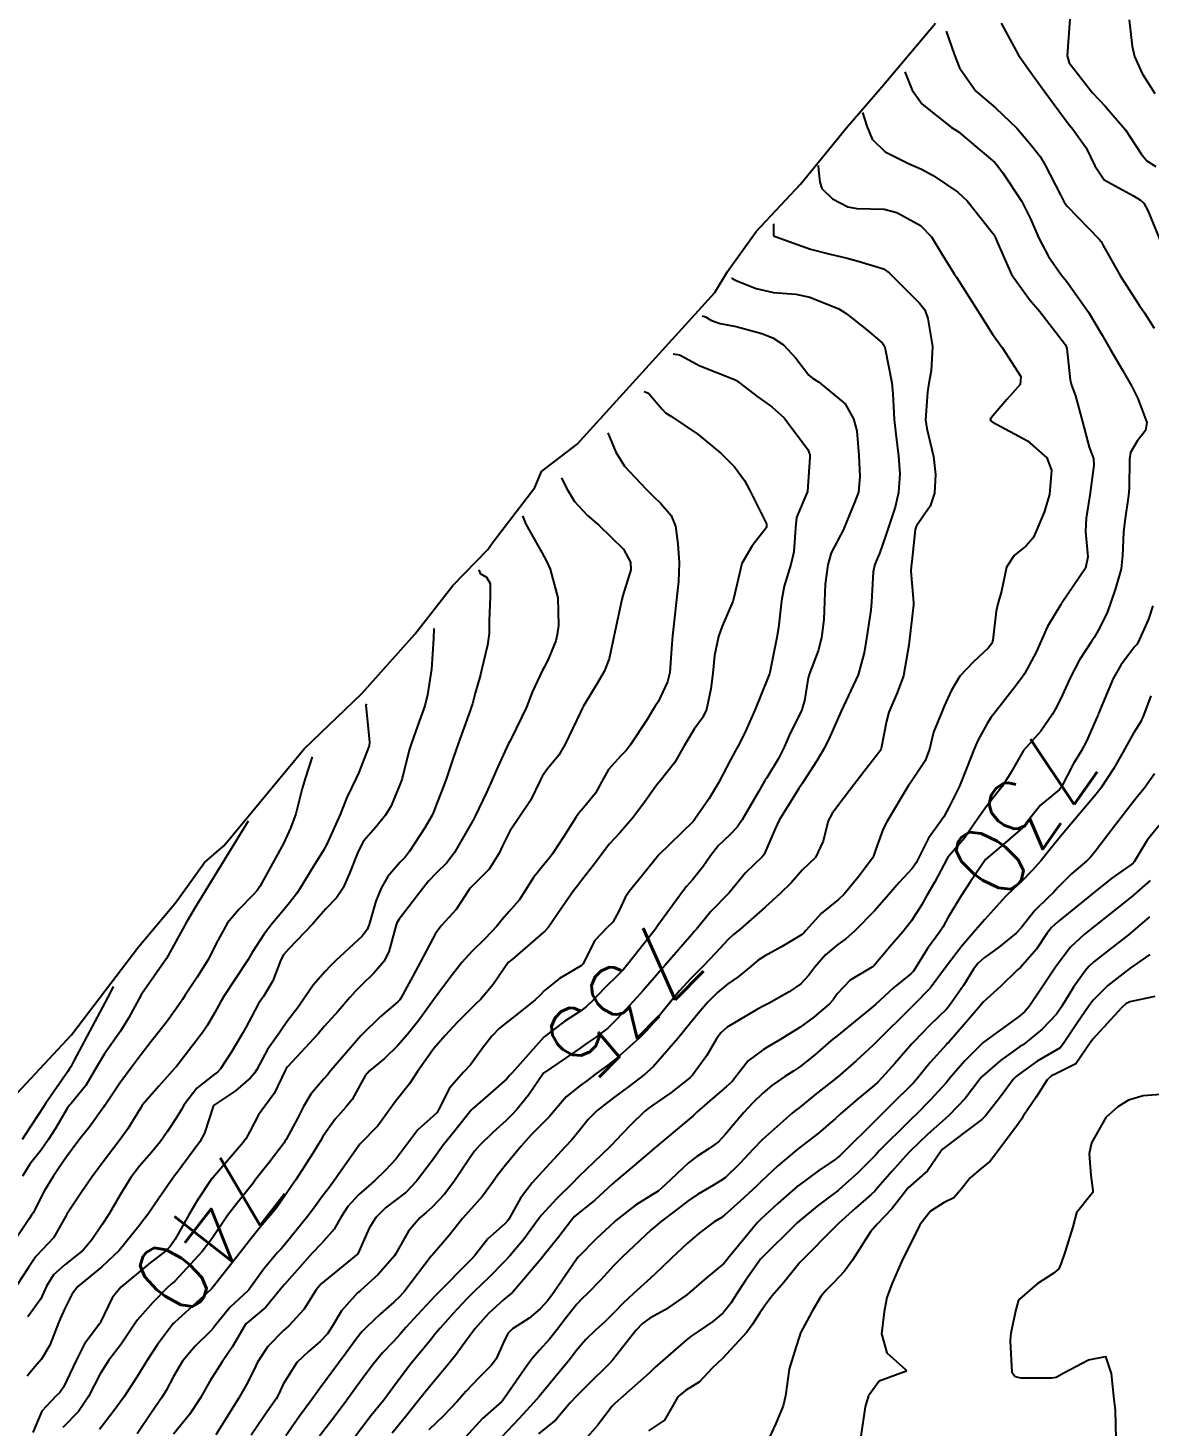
# Model space of a CAD drawing. Header units: metres. Extents: x 318500 to 325275, y 7408834 to 7428799.
# Drawn here: x 320144.6 to 320205.9, y 7414458 to 7414534.4 of the extents above; entities that cross this region are included whole.
import ezdxf
from ezdxf.enums import TextEntityAlignment as Align

# ---------------------------------------------------------------- set-up
doc = ezdxf.new("R2010")
doc.units = ezdxf.units.M
doc.header["$MEASUREMENT"] = 0
for name, color, linetype in [('Area', 45, 'Continuous'), ('Cotas', 45, 'Continuous'), ('Curvas de Nivel 1m', 11, 'Continuous'), ('Curvas de Nivel 5m', 15, 'Continuous')]:
    doc.layers.add(name, color=color, linetype=linetype)
doc.styles.add('Style-STANDARD', font='STANDARD.shx')

msp = doc.modelspace()

# ---------------------------------------------------------------- linework, layer by layer
at = {"layer": 'Area'}
msp.add_lwpolyline([(320139.559, 7414471.401), (320146.977, 7414479.36), (320150.632, 7414484.16), (320152.656, 7414486.565), (320154.249, 7414488.78), (320155.292, 7414489.684), (320159.692, 7414494.986), (320162.838, 7414498.009), (320165.74, 7414501.258), (320167.813, 7414503.923), (320169.724, 7414505.89), (320170.016, 7414506.315), (320172.303, 7414509.27), (320172.66, 7414510.146), (320174.609, 7414511.643), (320182.138, 7414519.941), (320182.828, 7414521.083), (320184.398, 7414523.277), (320186.82, 7414525.861), (320189.328, 7414528.914), (320191.278, 7414531.19), (320194.204, 7414534.658)], dxfattribs=at)
at = {"layer": 'Curvas de Nivel 1m', "flags": 128}
for points, elevation in [([(320197.798, 7414534.667), (320198.748, 7414532.918), (320199.504, 7414531.843), (320200.181, 7414530.9), (320201.464, 7414529.179), (320201.712, 7414528.876), (320202.437, 7414527.853), (320202.917, 7414526.858), (320203.429, 7414526.106), (320205.026, 7414525.223), (320205.412, 7414524.989), (320205.586, 7414524.827), (320205.813, 7414524.414), (320206.46, 7414522.814)], 729), ([(320201.54, 7414534.88), (320201.397, 7414532.882), (320201.514, 7414532.49), (320202.784, 7414530.861), (320203.479, 7414530.134), (320204.592, 7414528.839), (320205.447, 7414527.515), (320205.759, 7414527.141), (320206.248, 7414526.818)], 728), ([(320204.798, 7414534.837), (320204.95, 7414533.412), (320205.088, 7414532.834), (320205.506, 7414531.905), (320206.184, 7414530.82)], 727), ([(320192.52, 7414532.01), (320192.933, 7414530.996), (320193.479, 7414530.241), (320195.071, 7414528.966), (320195.311, 7414528.815), (320195.458, 7414528.714), (320196.416, 7414527.912), (320197.441, 7414527.044), (320197.544, 7414526.929), (320197.885, 7414526.474), (320198.926, 7414524.915), (320199.396, 7414523.974), (320199.857, 7414522.903), (320200.388, 7414521.912), (320201.097, 7414520.884), (320201.355, 7414520.554), (320202.574, 7414518.861), (320203.311, 7414517.611), (320203.746, 7414516.846), (320204.427, 7414515.7), (320204.916, 7414514.834), (320205.27, 7414514.142), (320205.753, 7414512.822), (320205.682, 7414512.385), (320205.235, 7414511.818), (320204.864, 7414511.195), (320204.81, 7414510.834), (320204.794, 7414509.244), (320204.754, 7414508.834), (320204.558, 7414507.451), (320204.483, 7414506.83), (320204.425, 7414505.557), (320204.349, 7414504.832), (320204.047, 7414503.754), (320203.74, 7414502.841), (320203.566, 7414502.39), (320203.099, 7414501.465), (320202.873, 7414501.073), (320202.732, 7414500.855), (320202.077, 7414499.863), (320201.571, 7414498.872), (320201.049, 7414497.746), (320200.754, 7414497.172), (320200.593, 7414496.884), (320199.963, 7414495.953), (320199.01, 7414494.9), (320198.277, 7414493.624), (320197.833, 7414492.917), (320196.969, 7414491.819), (320196.345, 7414490.939), (320195.785, 7414490.11), (320194.932, 7414489.12), (320194.858, 7414489.034), (320194.816, 7414488.961), (320194.159, 7414487.72), (320193.734, 7414486.972), (320193.43, 7414486.44), (320192.886, 7414485.59), (320192.412, 7414484.987), (320191.7, 7414484.165), (320190.852, 7414483.141), (320190.784, 7414483.078), (320190.667, 7414483.013), (320189.537, 7414482.332), (320188.828, 7414481.593), (320188.602, 7414481.264), (320188.4, 7414481.044), (320187.551, 7414480.314), (320186.807, 7414479.767), (320185.689, 7414479.077), (320185.133, 7414478.747), (320184.792, 7414478.547), (320183.955, 7414477.93), (320183.33, 7414477.112), (320183.081, 7414476.8), (320182.761, 7414476.504), (320182.012, 7414475.866), (320181.178, 7414475.136), (320180.951, 7414474.924), (320180.736, 7414474.74), (320178.861, 7414473.168), (320178.709, 7414473.038), (320177.727, 7414472.212), (320176.691, 7414471.33), (320176.624, 7414471.267), (320176.553, 7414471.201), (320175.575, 7414470.312), (320174.666, 7414469.59), (320174.47, 7414469.416), (320174.305, 7414469.225), (320173.59, 7414468.292), (320172.762, 7414467.248), (320172.628, 7414467.081), (320171.07, 7414465.273), (320170.826, 7414465.058), (320170.604, 7414464.886), (320169.767, 7414464.114), (320169.035, 7414463.295), (320168.842, 7414463.031), (320168.57, 7414462.65), (320167.991, 7414461.876), (320167.542, 7414461.315), (320166.538, 7414460.11), (320165.92, 7414459.339), (320165.3, 7414458.567), (320164.503, 7414457.58)], 731), ([(320190.22, 7414529.77), (320190.45, 7414529.025), (320190.747, 7414528.315), (320191.446, 7414527.635), (320192.725, 7414526.997), (320193.435, 7414526.683), (320194.08, 7414526.33), (320195.417, 7414525.429), (320195.941, 7414524.952), (320197.383, 7414523.118), (320197.485, 7414522.929), (320197.554, 7414522.752), (320198.357, 7414520.92), (320199.34, 7414519.551), (320199.897, 7414518.902), (320201.303, 7414517.083), (320201.379, 7414516.879), (320201.567, 7414515.159), (320201.64, 7414514.875), (320201.86, 7414514.283), (320202.23, 7414512.865), (320202.611, 7414511.477), (320202.835, 7414510.856), (320202.867, 7414510.506), (320202.633, 7414508.859), (320202.441, 7414507.601), (320202.4, 7414506.862), (320202.524, 7414505.485), (320202.401, 7414504.861), (320201.121, 7414502.994), (320201.074, 7414502.927), (320201.045, 7414502.881), (320200.319, 7414501.67), (320199.982, 7414500.891), (320199.709, 7414500.266), (320199.063, 7414499.097), (320198.991, 7414498.971), (320198.941, 7414498.902), (320198.572, 7414498.424), (320197.412, 7414496.924), (320197.25, 7414496.713), (320197.032, 7414496.376), (320196.518, 7414495.437), (320196.29, 7414494.941), (320195.94, 7414494.002), (320195.516, 7414492.952), (320194.969, 7414491.853), (320194.655, 7414491.271), (320194.437, 7414490.965), (320193.811, 7414490.107), (320193.257, 7414488.977), (320193.149, 7414488.756), (320192.922, 7414488.444), (320192.223, 7414487.677), (320191.638, 7414486.999), (320190.891, 7414486.158), (320189.78, 7414485.027), (320189.303, 7414484.604), (320188.869, 7414484.292), (320188.185, 7414483.722), (320187.604, 7414483.052), (320187.28, 7414482.619), (320186.836, 7414482.137), (320186.203, 7414481.696), (320185.105, 7414481.086), (320184.818, 7414480.937), (320184.474, 7414480.752), (320182.806, 7414479.763), (320182.469, 7414479.458), (320182.236, 7414479.126), (320181.699, 7414478.219), (320180.91, 7414477.139), (320180.84, 7414477.069), (320180.768, 7414477.008), (320179.726, 7414476.184), (320178.745, 7414475.502), (320178.55, 7414475.366), (320178.322, 7414475.176), (320177.52, 7414474.396), (320176.715, 7414473.559), (320176.543, 7414473.371), (320176.379, 7414473.203), (320175.522, 7414472.391), (320174.694, 7414471.58), (320174.332, 7414471.225), (320173.503, 7414470.412), (320172.664, 7414469.484), (320172.559, 7414469.354), (320172.488, 7414469.253), (320171.713, 7414468.195), (320170.938, 7414467.275), (320170.627, 7414466.94), (320169.807, 7414466.1), (320168.959, 7414465.297), (320168.778, 7414465.128), (320168.605, 7414464.943), (320167.813, 7414464.091), (320167.117, 7414463.322), (320166.875, 7414463.026), (320166.57, 7414462.642), (320165.978, 7414461.919), (320165.51, 7414461.346), (320164.537, 7414460.049), (320164.249, 7414459.646), (320164.028, 7414459.365), (320163.35, 7414458.539), (320162.5, 7414457.406)], 732), ([(320187.79, 7414526.88), (320187.801, 7414526.621), (320187.876, 7414525.972), (320187.99, 7414525.633), (320188.572, 7414525.053), (320189.404, 7414524.629), (320189.911, 7414524.523), (320191.402, 7414524.489), (320192.083, 7414524.319), (320193.389, 7414523.608), (320193.986, 7414522.981), (320194.506, 7414522.108), (320195.231, 7414520.962), (320195.357, 7414520.783), (320196.512, 7414518.942), (320197.311, 7414517.651), (320197.848, 7414516.925), (320198.859, 7414515.34), (320198.835, 7414514.914), (320198.096, 7414514.093), (320197.252, 7414513.078), (320197.193, 7414512.989), (320197.201, 7414512.931), (320197.249, 7414512.896), (320197.307, 7414512.872), (320199.234, 7414511.836), (320200.292, 7414510.894), (320200.55, 7414510.223), (320200.443, 7414508.888), (320200.147, 7414507.929), (320199.713, 7414506.895), (320199.533, 7414506.527), (320199.158, 7414506.092), (320198.507, 7414505.552), (320198.085, 7414504.916), (320197.806, 7414503.6), (320197.618, 7414502.923), (320197.523, 7414502.515), (320197.344, 7414500.926), (320197.275, 7414500.739), (320197.084, 7414500.497), (320196.276, 7414499.737), (320195.539, 7414498.953), (320195.052, 7414498.164), (320194.681, 7414497.326), (320194.523, 7414496.965), (320194.097, 7414495.896), (320193.869, 7414494.971), (320193.636, 7414494.338), (320192.985, 7414493.343), (320192.834, 7414493.13), (320192.734, 7414492.984), (320192.34, 7414492.355), (320191.545, 7414491.001), (320191.347, 7414490.611), (320190.938, 7414489.511), (320190.819, 7414489.124), (320190.759, 7414489.013), (320189.968, 7414487.971), (320189.212, 7414487.035), (320188.897, 7414486.746), (320187.946, 7414485.993), (320187.112, 7414485.058), (320187.002, 7414484.935), (320186.876, 7414484.827), (320185.784, 7414484.158), (320184.858, 7414483.655), (320184.517, 7414483.433), (320184.129, 7414483.101), (320183.423, 7414482.529), (320182.835, 7414482.116), (320182.286, 7414481.667), (320181.757, 7414481.131), (320181.313, 7414480.637), (320180.809, 7414480.013), (320180.11, 7414479.15), (320178.774, 7414477.609), (320178.303, 7414477.177), (320177.431, 7414476.519), (320176.752, 7414476.01), (320176.29, 7414475.662), (320175.711, 7414475.21), (320175.216, 7414474.732), (320174.723, 7414474.104), (320174.328, 7414473.614), (320173.96, 7414473.231), (320172.696, 7414471.87), (320172.161, 7414471.258), (320171.517, 7414470.427), (320170.87, 7414469.277), (320170.79, 7414469.146), (320170.656, 7414469.015), (320169.739, 7414468.194), (320169.018, 7414467.296), (320168.841, 7414467.084), (320168.626, 7414466.874), (320167.082, 7414465.323), (320166.85, 7414465.083), (320166.602, 7414464.818), (320165.88, 7414464.051), (320165.25, 7414463.35), (320164.938, 7414462.991), (320164.568, 7414462.592), (320163.964, 7414461.961), (320163.483, 7414461.371), (320163.088, 7414460.831), (320162.537, 7414460.083), (320162.03, 7414459.387), (320161.389, 7414458.525), (320160.537, 7414457.409)], 733), ([(320185.34, 7414523.7), (320185.354, 7414523.064), (320185.379, 7414523.022), (320185.485, 7414522.983), (320187.372, 7414522.309), (320188.366, 7414522.051), (320189.368, 7414521.808), (320189.983, 7414521.648), (320191.362, 7414521.226), (320191.673, 7414521.007), (320193.335, 7414519.354), (320193.623, 7414518.986), (320193.784, 7414518.522), (320194.045, 7414516.979), (320193.96, 7414515.653), (320193.836, 7414514.982), (320193.772, 7414514.483), (320193.662, 7414512.976), (320193.721, 7414512.497), (320194.086, 7414510.971), (320194.197, 7414509.984), (320194.146, 7414508.971), (320193.906, 7414508.256), (320193.173, 7414507.178), (320193.112, 7414507.04), (320193.099, 7414506.981), (320192.905, 7414505.222), (320192.872, 7414504.984), (320192.855, 7414504.703), (320192.995, 7414502.982), (320192.995, 7414502.858), (320192.781, 7414500.985), (320192.75, 7414500.65), (320192.461, 7414498.989), (320192.104, 7414498.048), (320191.653, 7414497.001), (320191.526, 7414496.509), (320191.232, 7414495.007), (320191.163, 7414494.853), (320191.004, 7414494.635), (320190.282, 7414493.729), (320189.741, 7414493.029), (320188.97, 7414492.02), (320188.549, 7414491.459), (320188.34, 7414491.046), (320188.058, 7414489.934), (320187.634, 7414489.053), (320187.277, 7414488.704), (320186.919, 7414488.354), (320186.31, 7414487.668), (320185.715, 7414487.078), (320184.892, 7414486.335), (320183.501, 7414485.111), (320183.159, 7414484.833), (320182.872, 7414484.569), (320182.176, 7414483.811), (320181.528, 7414483.133), (320181.184, 7414482.797), (320180.84, 7414482.448), (320180.217, 7414481.761), (320179.717, 7414481.157), (320178.803, 7414480.028), (320178.405, 7414479.567), (320178.029, 7414479.181), (320176.779, 7414478.073), (320176.289, 7414477.69), (320175.634, 7414477.211), (320175.137, 7414476.844), (320174.76, 7414476.573), (320174.015, 7414475.967), (320173.388, 7414475.24), (320173.097, 7414474.882), (320172.729, 7414474.515), (320172.094, 7414473.885), (320171.544, 7414473.267), (320170.7, 7414472.232), (320170.278, 7414471.7), (320169.98, 7414471.287), (320169.435, 7414470.537), (320168.666, 7414469.681), (320168.485, 7414469.481), (320168.343, 7414469.305), (320167.594, 7414468.367), (320166.703, 7414467.329), (320166.629, 7414467.244), (320165.185, 7414465.351), (320164.919, 7414465.042), (320164.601, 7414464.737), (320163.86, 7414464.098), (320163.093, 7414463.375), (320162.846, 7414463.107), (320162.571, 7414462.761), (320161.986, 7414461.961), (320161.559, 7414461.395), (320160.536, 7414460), (320160.116, 7414459.416), (320159.443, 7414458.499), (320158.688, 7414457.437)], 734), ([(320181.45, 7414518.66), (320181.633, 7414518.616), (320181.956, 7414518.414), (320182.43, 7414518.242), (320183.314, 7414518.085), (320184.707, 7414517.701), (320185.306, 7414517.461), (320185.898, 7414517.084), (320186.569, 7414516.353), (320187.284, 7414515.427), (320187.474, 7414515.25), (320187.806, 7414515.055), (320189.262, 7414513.842), (320189.725, 7414513.033), (320189.9, 7414512.37), (320190.017, 7414511.028), (320190.06, 7414509.879), (320189.986, 7414509.028), (320189.768, 7414508.454), (320189.196, 7414507.04), (320189.188, 7414507.021), (320189.169, 7414506.986), (320188.5, 7414505.696), (320188.32, 7414505.048), (320188.18, 7414503.999), (320188.13, 7414503.05), (320188.097, 7414502.058), (320187.969, 7414501.051), (320187.783, 7414500.35), (320187.298, 7414499.058), (320187.248, 7414498.868), (320187.046, 7414497.613), (320186.878, 7414497.062), (320186.256, 7414495.837), (320185.925, 7414495.076), (320185.628, 7414494.453), (320184.985, 7414493.4), (320184.86, 7414493.214), (320184.79, 7414493.093), (320184.548, 7414492.668), (320183.638, 7414491.11), (320183.368, 7414490.699), (320182.947, 7414490.276), (320182.349, 7414489.712), (320181.9, 7414489.13), (320181.504, 7414488.552), (320180.91, 7414487.824), (320180.588, 7414487.461), (320180.348, 7414487.148), (320179.027, 7414485.323), (320178.913, 7414485.169), (320178.869, 7414485.117), (320177.371, 7414483.192), (320177.132, 7414482.91), (320176.841, 7414482.615), (320176.118, 7414481.92), (320175.448, 7414481.214), (320175.132, 7414480.9), (320174.812, 7414480.672), (320173.933, 7414480.103), (320172.816, 7414479.25), (320172.79, 7414479.223), (320171.053, 7414477.276), (320170.922, 7414477.124), (320170.765, 7414476.951), (320169.871, 7414476.172), (320168.89, 7414475.299), (320168.811, 7414475.227), (320168.738, 7414475.145), (320167.925, 7414474.109), (320167.298, 7414473.321), (320166.702, 7414472.506), (320165.84, 7414471.343), (320165.274, 7414470.758), (320164.674, 7414470.3), (320164.139, 7414469.894), (320163.617, 7414469.37), (320163.249, 7414468.776), (320162.63, 7414467.38), (320160.613, 7414465.733), (320160.348, 7414465.414), (320159.679, 7414464.339), (320158.853, 7414463.436), (320158.702, 7414463.314), (320158.577, 7414463.209), (320157.701, 7414462.31), (320157.14, 7414461.454), (320156.949, 7414461.053), (320156.538, 7414460.231), (320156.1, 7414459.466), (320155.491, 7414458.5), (320154.867, 7414457.484)], 736), ([(320179.86, 7414516.59), (320180.202, 7414516.529), (320180.509, 7414516.373), (320181.282, 7414515.951), (320183.211, 7414515.181), (320183.271, 7414515.161), (320183.296, 7414515.146), (320183.329, 7414515.119), (320184.441, 7414514.276), (320185.259, 7414513.678), (320185.924, 7414513.08), (320187.224, 7414511.351), (320187.331, 7414511.059), (320187.342, 7414510.935), (320187.2, 7414509.06), (320186.604, 7414507.644), (320186.548, 7414507.069), (320186.462, 7414505.758), (320186.293, 7414505.073), (320185.935, 7414503.885), (320185.788, 7414503.08), (320185.613, 7414501.597), (320185.53, 7414501.083), (320185.144, 7414499.171), (320185.123, 7414499.089), (320185.058, 7414498.901), (320184.33, 7414497.101), (320183.772, 7414495.86), (320183.4, 7414495.114), (320183.26, 7414494.862), (320182.999, 7414494.395), (320182.558, 7414493.552), (320182.334, 7414493.126), (320181.827, 7414492.276), (320181.049, 7414491.139), (320181.006, 7414491.083), (320180.949, 7414491.024), (320179.056, 7414489.168), (320178.998, 7414489.1), (320178.928, 7414489.015), (320178.109, 7414487.985), (320177.452, 7414487.192), (320177.232, 7414486.858), (320176.884, 7414486.116), (320176.559, 7414485.518), (320176.244, 7414485.206), (320175.573, 7414484.503), (320174.916, 7414483.219), (320174.888, 7414483.181), (320174.849, 7414483.149), (320173.647, 7414482.428), (320172.828, 7414481.77), (320172.571, 7414481.506), (320172.312, 7414481.258), (320171.489, 7414480.591), (320170.802, 7414480.063), (320170.371, 7414479.71), (320169.953, 7414479.288), (320169.445, 7414478.632), (320168.774, 7414477.706), (320168.394, 7414477.306), (320167.633, 7414476.441), (320167.078, 7414475.325), (320166.953, 7414475.111), (320166.734, 7414474.901), (320165.909, 7414474.155), (320165.302, 7414473.351), (320164.702, 7414472.554), (320164.121, 7414471.941), (320163.539, 7414471.372), (320163.082, 7414470.978), (320162.679, 7414470.62), (320162.086, 7414469.972), (320161.716, 7414469.394), (320161.323, 7414468.727), (320160.638, 7414467.95), (320160.134, 7414467.417), (320158.613, 7414465.701), (320158.492, 7414465.561), (320158.405, 7414465.442), (320157.591, 7414464.454), (320156.582, 7414463.612), (320156.5, 7414463.543), (320156.445, 7414463.462), (320155.75, 7414462.284), (320155.201, 7414461.48), (320154.539, 7414460.417), (320154.023, 7414459.498), (320153.423, 7414458.6), (320152.543, 7414457.519)], 737), ([(320178.27, 7414514.52), (320178.515, 7414514.434), (320179.254, 7414513.558), (320179.448, 7414513.363), (320179.768, 7414513.162), (320181.236, 7414512.179), (320182.49, 7414511.127), (320183.213, 7414510.399), (320183.756, 7414509.662), (320184.051, 7414509.107), (320184.967, 7414507.299), (320184.973, 7414507.093), (320184.175, 7414506.084), (320183.611, 7414505.113), (320183.166, 7414503.165), (320183.151, 7414503.12), (320183.119, 7414503.042), (320182.533, 7414501.689), (320182.332, 7414501.128), (320182.115, 7414500.089), (320182.024, 7414499.13), (320181.916, 7414498.262), (320181.676, 7414497.134), (320181.474, 7414496.687), (320181.019, 7414496.059), (320180.456, 7414495.148), (320179.935, 7414494.217), (320179.096, 7414493.168), (320179.042, 7414493.106), (320178.978, 7414493.028), (320178.196, 7414491.947), (320177.636, 7414491.19), (320176.942, 7414490.403), (320176.368, 7414489.774), (320175.937, 7414489.21), (320175.509, 7414488.626), (320174.91, 7414487.866), (320174.625, 7414487.503), (320174.421, 7414487.227), (320173.788, 7414486.335), (320173.056, 7414485.247), (320172.868, 7414485.035), (320171.07, 7414483.495), (320170.85, 7414483.302), (320170.015, 7414482.105), (320169.34, 7414481.295), (320169.072, 7414481.042), (320168.812, 7414480.799), (320168.07, 7414480.041), (320167.4, 7414479.321), (320166.783, 7414478.599), (320165.877, 7414477.343), (320165.444, 7414476.665), (320164.746, 7414475.787), (320164.554, 7414475.55), (320164.428, 7414475.363), (320163.714, 7414474.381), (320162.735, 7414473.38), (320161.346, 7414471.4), (320161.067, 7414471.021), (320160.676, 7414470.509), (320160.212, 7414469.871), (320159.871, 7414469.422), (320158.637, 7414467.895), (320158.428, 7414467.647), (320158.239, 7414467.444), (320157.497, 7414466.576), (320156.71, 7414465.459), (320156.665, 7414465.404), (320156.608, 7414465.353), (320155.621, 7414464.448), (320154.838, 7414463.486), (320154.729, 7414463.337), (320154.575, 7414463.159), (320153.727, 7414462.338), (320153.042, 7414461.513), (320152.542, 7414460.673), (320152.147, 7414459.91), (320151.908, 7414459.526), (320151.337, 7414458.712), (320150.554, 7414457.539)], 738), ([(320176.29, 7414512.26), (320176.725, 7414511.205), (320177.209, 7414510.444), (320178.384, 7414509.182), (320178.793, 7414508.783), (320179.182, 7414508.394), (320179.757, 7414507.743), (320179.992, 7414507.158), (320180.116, 7414506.195), (320180.196, 7414505.154), (320180.149, 7414504.13), (320180.053, 7414503.156), (320179.924, 7414501.984), (320179.82, 7414501.159), (320179.767, 7414500.472), (320179.673, 7414499.161), (320179.556, 7414498.659), (320179.036, 7414497.552), (320178.886, 7414497.318), (320178.786, 7414497.174), (320178.437, 7414496.591), (320177.52, 7414495.192), (320177.296, 7414494.906), (320177.001, 7414494.614), (320176.331, 7414493.865), (320175.966, 7414493.21), (320175.614, 7414492.57), (320174.958, 7414491.772), (320174.702, 7414491.475), (320174.535, 7414491.226), (320173.894, 7414490.19), (320173.264, 7414489.245), (320173.124, 7414489.05), (320172.923, 7414488.809), (320172.221, 7414487.95), (320171.794, 7414487.267), (320171.439, 7414486.724), (320170.882, 7414486.071), (320170.508, 7414485.651), (320170.216, 7414485.287), (320169.563, 7414484.593), (320168.856, 7414483.911), (320168.306, 7414483.308), (320167.671, 7414482.484), (320166.82, 7414481.33), (320165.968, 7414480.177), (320165.313, 7414479.352), (320164.784, 7414478.747), (320164.078, 7414478.066), (320163.267, 7414477.375), (320163.031, 7414477.112), (320162.759, 7414476.613), (320162.32, 7414475.813), (320161.972, 7414475.392), (320161.38, 7414474.75), (320160.716, 7414473.795), (320160.575, 7414473.549), (320160.497, 7414473.413), (320160.14, 7414472.854), (320159.233, 7414471.432), (320159.014, 7414471.106), (320158.678, 7414470.61), (320158.198, 7414469.914), (320157.816, 7414469.448), (320157.276, 7414468.828), (320156.639, 7414468.041), (320156.202, 7414467.466), (320154.784, 7414465.66), (320154.649, 7414465.489), (320154.63, 7414465.469), (320154.609, 7414465.448), (320153.584, 7414464.516), (320152.581, 7414463.614), (320152.536, 7414463.565), (320152.493, 7414463.521), (320151.664, 7414462.429), (320151.085, 7414461.535), (320150.89, 7414461.193), (320150.541, 7414460.635), (320149.826, 7414459.551), (320149.287, 7414458.79), (320148.503, 7414457.775)], 739), ([(320171.62, 7414507.72), (320171.807, 7414507.27), (320172.674, 7414505.73), (320172.937, 7414505.253), (320173.133, 7414504.811), (320173.553, 7414503.243), (320173.587, 7414501.734), (320173.525, 7414501.243), (320173.44, 7414500.89), (320173.071, 7414499.962), (320172.836, 7414499.481), (320172.706, 7414499.255), (320172.175, 7414498.131), (320171.85, 7414497.268), (320171.013, 7414495.539), (320170.916, 7414495.376), (320170.863, 7414495.281), (320170.269, 7414494.009), (320169.963, 7414493.29), (320169.653, 7414492.61), (320169.037, 7414491.299), (320169.01, 7414491.238), (320168.948, 7414491.121), (320167.914, 7414489.315), (320167.485, 7414488.759), (320166.913, 7414488.184), (320166.49, 7414487.752), (320166.154, 7414487.341), (320165.615, 7414486.624), (320164.875, 7414485.683), (320164.751, 7414485.482), (320164.711, 7414485.362), (320164.323, 7414483.898), (320164.042, 7414483.368), (320163.492, 7414482.722), (320162.83, 7414482.071), (320162.483, 7414481.728), (320162.189, 7414481.389), (320161.553, 7414480.655), (320160.796, 7414479.818), (320160.609, 7414479.596), (320160.449, 7414479.415), (320158.772, 7414477.601), (320158.7, 7414477.511), (320158.666, 7414477.441), (320158.059, 7414476.139), (320157.547, 7414475.452), (320157.202, 7414474.987), (320156.719, 7414474.071), (320156.506, 7414473.67), (320156.36, 7414473.465), (320154.691, 7414471.542), (320154.648, 7414471.491), (320153.859, 7414470.315), (320153.382, 7414469.509), (320152.64, 7414468.18), (320152.373, 7414467.784), (320152.105, 7414467.525), (320151.275, 7414466.882), (320150.618, 7414466.34), (320149.677, 7414465.554), (320149.187, 7414464.975), (320148.582, 7414463.68), (320148.548, 7414463.603), (320148.527, 7414463.571), (320147.68, 7414462.466), (320147.253, 7414461.589), (320146.535, 7414460.084), (320146.334, 7414459.8), (320146.11, 7414459.604), (320145.355, 7414458.774), (320144.863, 7414457.616)], 741), ([(320169.24, 7414504.78), (320169.32, 7414504.582), (320169.664, 7414504.37), (320169.853, 7414504.025), (320169.856, 7414503.293), (320169.808, 7414502.004), (320169.795, 7414501.293), (320169.71, 7414500.664), (320169.39, 7414499.297), (320169.323, 7414499.031), (320169.041, 7414498.031), (320168.886, 7414497.449), (320168.844, 7414497.303), (320168.75, 7414497.027), (320168.123, 7414495.313), (320167.843, 7414494.472), (320167.456, 7414493.323), (320167.32, 7414492.98), (320166.961, 7414492.063), (320166.761, 7414491.525), (320166.669, 7414491.334), (320166.281, 7414490.678), (320165.43, 7414489.353), (320165.209, 7414489.072), (320164.921, 7414488.773), (320164.266, 7414488.01), (320163.896, 7414487.37), (320163.602, 7414486.66), (320163.242, 7414485.376), (320163.141, 7414485.104), (320162.864, 7414484.747), (320161.41, 7414483.402), (320161.133, 7414483.118), (320160.841, 7414482.814), (320160.18, 7414482.07), (320159.754, 7414481.426), (320159.37, 7414480.873), (320158.8, 7414480.129), (320158.513, 7414479.724), (320158.315, 7414479.445), (320157.686, 7414478.546), (320157.096, 7414477.457), (320156.975, 7414477.25), (320156.763, 7414476.998), (320155.941, 7414476.283), (320154.74, 7414475.49), (320154.235, 7414473.98), (320153.982, 7414473.501), (320152.692, 7414471.753), (320152.589, 7414471.623), (320152.509, 7414471.522), (320151.76, 7414470.442), (320151.143, 7414469.535), (320150.934, 7414469.259), (320150.65, 7414468.887), (320149.581, 7414467.556), (320148.621, 7414466.661), (320147.321, 7414465.589), (320147, 7414465.198), (320146.591, 7414464.354), (320146.358, 7414463.828), (320146.266, 7414463.603), (320145.787, 7414462.383), (320145.325, 7414461.612), (320144.964, 7414461.197), (320144.541, 7414460.686)], 742), ([(320166.77, 7414501.57), (320166.768, 7414501.018), (320166.656, 7414499.336), (320166.44, 7414497.938), (320166.279, 7414497.341), (320165.891, 7414496.219), (320165.576, 7414495.352), (320165.439, 7414494.918), (320165.047, 7414493.359), (320165.032, 7414493.307), (320164.977, 7414493.165), (320164.442, 7414491.881), (320164.141, 7414491.368), (320163.603, 7414490.714), (320162.936, 7414489.936), (320162.636, 7414489.384), (320162.158, 7414488.145), (320161.814, 7414487.396), (320161.453, 7414486.84), (320160.883, 7414486.245), (320160.488, 7414485.804), (320160.167, 7414485.421), (320158.856, 7414484.057), (320158.569, 7414483.727), (320158.417, 7414483.444), (320157.973, 7414482.309), (320157.46, 7414481.454), (320157.199, 7414481.071), (320156.803, 7414480.344), (320156.499, 7414479.76), (320156.335, 7414479.467), (320155.693, 7414478.39), (320155.111, 7414477.485), (320154.948, 7414477.306), (320154.765, 7414477.183), (320153.819, 7414476.44), (320153.108, 7414475.514), (320152.977, 7414475.275), (320152.73, 7414474.845), (320152.194, 7414474.049), (320151.832, 7414473.529), (320151.334, 7414472.903), (320150.696, 7414472.169), (320150.221, 7414471.547), (320149.632, 7414470.599), (320149.028, 7414469.564), (320148.651, 7414468.984), (320148.075, 7414468.142), (320147.604, 7414467.585), (320146.622, 7414466.788), (320145.987, 7414466.236), (320145.613, 7414465.61), (320145.288, 7414464.925), (320144.585, 7414463.935)], 743), ([(320205.972, 7414497.889), (320205.578, 7414496.815), (320205.4, 7414496.451), (320205.025, 7414495.844), (320204.653, 7414495.188), (320204.464, 7414494.828), (320203.937, 7414493.895), (320203.24, 7414492.846), (320202.977, 7414492.508), (320201.603, 7414490.87), (320201.313, 7414490.516), (320200.948, 7414490.083), (320200.407, 7414489.417), (320199.977, 7414488.89), (320199.486, 7414488.33), (320198.913, 7414487.743), (320198.473, 7414487.341), (320198.037, 7414486.913), (320196.887, 7414485.639), (320196.285, 7414484.939), (320195.633, 7414484.184), (320194.853, 7414483.181), (320194.762, 7414483.05), (320194.701, 7414482.961), (320193.902, 7414481.901), (320193.005, 7414480.978), (320192.909, 7414480.89), (320192.818, 7414480.798), (320191.01, 7414479.007), (320190.907, 7414478.899), (320190.797, 7414478.784), (320189.868, 7414477.939), (320188.841, 7414477.039), (320188.805, 7414477.004), (320188.769, 7414476.98), (320187.686, 7414476.121), (320186.745, 7414475.366), (320186.572, 7414475.233), (320186.361, 7414475.066), (320184.725, 7414473.611), (320184.231, 7414473.097), (320183.502, 7414472.315), (320182.696, 7414471.541), (320182.455, 7414471.361), (320182.071, 7414471.126), (320181.199, 7414470.618), (320180.677, 7414470.27), (320180.036, 7414469.783), (320179.218, 7414469.162), (320178.655, 7414468.688), (320177.073, 7414467.193), (320176.625, 7414466.733), (320175.892, 7414465.932), (320175.188, 7414465.214), (320174.891, 7414464.932), (320174.601, 7414464.629), (320173.972, 7414463.846), (320173.512, 7414463.236), (320173.108, 7414462.706), (320172.563, 7414462.111), (320172.147, 7414461.665), (320171.858, 7414461.26), (320170.531, 7414459.341), (320170.505, 7414459.306), (320170.472, 7414459.281), (320169.436, 7414458.371), (320168.501, 7414457.347)], 729), ([(320163.09, 7414497.44), (320163.067, 7414497.38), (320163.06, 7414497.35), (320163.258, 7414495.378), (320163.235, 7414495.149), (320162.997, 7414494.489), (320162.678, 7414493.691), (320162.538, 7414493.387), (320162.029, 7414492.329), (320161.655, 7414491.399), (320160.934, 7414489.779), (320160.726, 7414489.413), (320160.034, 7414488.303), (320159.513, 7414487.431), (320159.266, 7414487.063), (320158.887, 7414486.576), (320158.38, 7414485.942), (320157.962, 7414485.449), (320157.479, 7414484.839), (320156.854, 7414483.847), (320156.621, 7414483.463), (320155.913, 7414482.394), (320155.316, 7414481.483), (320155.133, 7414481.167), (320154.806, 7414480.574), (320154.412, 7414479.88), (320154.154, 7414479.5), (320152.772, 7414477.703), (320152.69, 7414477.602), (320152.622, 7414477.521), (320151.743, 7414476.542), (320150.863, 7414475.539), (320150.811, 7414475.467), (320150.737, 7414475.348), (320150.052, 7414474.218), (320149.58, 7414473.557), (320148.698, 7414472.415), (320148.087, 7414471.579), (320147.516, 7414470.748), (320146.752, 7414469.599), (320146.715, 7414469.543), (320146.658, 7414469.436), (320145.988, 7414468.258), (320145.386, 7414467.612), (320145.014, 7414467.228), (320144.62, 7414466.64), (320143.966, 7414465.63)], 744), ([(320206.18, 7414493.62), (320205.61, 7414492.814), (320205.327, 7414492.466), (320204.972, 7414492.037), (320204.037, 7414490.834), (320203.575, 7414490.216), (320202.938, 7414489.381), (320202.702, 7414489.085), (320202.471, 7414488.857), (320201.639, 7414488.149), (320200.908, 7414487.425), (320200.647, 7414487.139), (320200.383, 7414486.885), (320199.636, 7414486.149), (320198.883, 7414485.198), (320198.619, 7414484.904), (320197.655, 7414484.131), (320196.86, 7414483.564), (320196.526, 7414483.263), (320196.285, 7414482.938), (320195.726, 7414482.057), (320194.971, 7414480.958), (320194.818, 7414480.779), (320193.899, 7414479.88), (320193.013, 7414478.978), (320192.912, 7414478.865), (320192.796, 7414478.73), (320191.981, 7414477.793), (320191.271, 7414477.002), (320191.025, 7414476.747), (320190.763, 7414476.512), (320189.938, 7414475.836), (320189.016, 7414475.036), (320188.737, 7414474.784), (320187.805, 7414473.974), (320186.721, 7414473.141), (320186.616, 7414473.062), (320185.589, 7414472.194), (320184.694, 7414471.356), (320184.562, 7414471.222), (320184.431, 7414471.094), (320183.532, 7414470.252), (320182.666, 7414469.492), (320182.448, 7414469.338), (320182.112, 7414469.125), (320181.284, 7414468.503), (320180.648, 7414467.966), (320179.785, 7414467.153), (320179.201, 7414466.592), (320178.623, 7414466.049), (320177.676, 7414465.184), (320177.121, 7414464.673), (320176.594, 7414464.137), (320176.127, 7414463.665), (320175.615, 7414463.21), (320175.088, 7414462.699), (320174.563, 7414462.08), (320174.196, 7414461.585), (320173.912, 7414461.23), (320172.533, 7414459.582), (320172.253, 7414459.254), (320171.43, 7414458.353), (320170.502, 7414457.38)], 728), ([(320156.62, 7414491.03), (320156.337, 7414490.567), (320153.783, 7414486.406), (320153.255, 7414485.514), (320152.863, 7414484.785), (320152.159, 7414483.527), (320151.623, 7414482.747), (320150.821, 7414481.6), (320150.784, 7414481.541), (320150.091, 7414480.26), (320149.652, 7414479.557), (320148.777, 7414478.307), (320148.343, 7414477.576), (320147.753, 7414476.587), (320146.946, 7414475.597), (320146.85, 7414475.486), (320146.736, 7414475.317), (320146.091, 7414474.235), (320145.701, 7414473.61), (320145.293, 7414473.025), (320144.697, 7414472.274), (320144.296, 7414471.626)], 746), ([(320206.429, 7414490.805), (320205.767, 7414489.992), (320205.063, 7414488.819), (320205.004, 7414488.744), (320204.928, 7414488.681), (320203.84, 7414487.913), (320202.905, 7414487.177), (320202.728, 7414487.027), (320202.533, 7414486.856), (320200.887, 7414485.537), (320200.545, 7414485.222), (320200.292, 7414484.886), (320199.716, 7414484.043), (320198.852, 7414483.035), (320198.781, 7414482.971), (320198.694, 7414482.902), (320197.751, 7414482.002), (320196.823, 7414481.163), (320196.719, 7414481.034), (320196.645, 7414480.933), (320195.654, 7414479.792), (320194.925, 7414478.958), (320194.866, 7414478.892), (320194.798, 7414478.818), (320193.92, 7414477.831), (320193.216, 7414476.976), (320193.007, 7414476.737), (320192.763, 7414476.487), (320191.995, 7414475.747), (320191.246, 7414475.002), (320190.735, 7414474.487), (320189.268, 7414473.032), (320188.99, 7414472.762), (320188.713, 7414472.542), (320187.82, 7414471.932), (320186.691, 7414471.098), (320186.669, 7414471.081), (320186.647, 7414471.061), (320185.609, 7414470.143), (320184.663, 7414469.276), (320184.566, 7414469.187), (320184.477, 7414469.093), (320183.7, 7414468.154), (320182.847, 7414467.117), (320182.757, 7414467), (320182.636, 7414466.857), (320181.692, 7414466.062), (320180.61, 7414465.14), (320179.43, 7414464.325), (320178.59, 7414463.863), (320178.185, 7414463.577), (320177.827, 7414463.181), (320176.556, 7414461.589), (320176.374, 7414461.38), (320176.2, 7414461.204), (320175.37, 7414460.384), (320174.533, 7414459.565), (320174.235, 7414459.224), (320173.442, 7414458.311), (320172.504, 7414457.536)], 727), ([(320205.933, 7414487.792), (320204.901, 7414486.875), (320204.87, 7414486.851), (320204.832, 7414486.821), (320202.884, 7414485.284), (320202.343, 7414484.858), (320201.591, 7414484.147), (320200.854, 7414483.174), (320200.735, 7414482.998), (320200.653, 7414482.882), (320199.928, 7414481.794), (320199.327, 7414480.895), (320199.091, 7414480.623), (320198.815, 7414480.397), (320196.8, 7414478.93), (320195.806, 7414477.923), (320194.976, 7414476.957), (320194.882, 7414476.844), (320194.766, 7414476.712), (320193.922, 7414475.799), (320193.124, 7414474.976), (320192.927, 7414474.79), (320192.736, 7414474.607), (320191.131, 7414473.004), (320190.933, 7414472.791), (320190.713, 7414472.556), (320189.931, 7414471.792), (320189.096, 7414471.034), (320188.878, 7414470.846), (320188.685, 7414470.691), (320187.736, 7414469.987), (320186.661, 7414469.099), (320186.64, 7414469.081), (320186.619, 7414469.061), (320184.64, 7414467.09), (320183.811, 7414465.913), (320183.292, 7414465.11), (320183.026, 7414464.691), (320182.596, 7414464.162), (320182.033, 7414463.681), (320181.231, 7414463.133), (320180.845, 7414462.87), (320180.575, 7414462.659), (320178.855, 7414461.166), (320178.707, 7414461.019), (320178.555, 7414460.859), (320176.672, 7414459.198), (320176.599, 7414459.129), (320176.528, 7414459.049), (320175.724, 7414457.995), (320175.034, 7414457.215)], 726), ([(320205.924, 7414483.749), (320204.853, 7414483.004), (320204.745, 7414482.928), (320204.603, 7414482.824), (320203.632, 7414482.044), (320202.826, 7414481.252), (320202.651, 7414481.024), (320202.533, 7414480.854), (320201.972, 7414480.023), (320201.206, 7414478.874), (320201.023, 7414478.65), (320200.794, 7414478.507), (320199.762, 7414477.913), (320198.774, 7414477.2), (320198.607, 7414477.068), (320198.449, 7414476.905), (320197.733, 7414475.938), (320196.937, 7414474.927), (320196.738, 7414474.73), (320195.857, 7414474.069), (320194.722, 7414473.207), (320194.589, 7414473.093), (320194.484, 7414472.962), (320193.763, 7414471.911), (320192.716, 7414470.98), (320191.82, 7414469.846), (320191.014, 7414469.005), (320190.656, 7414468.583), (320189.663, 7414467.025), (320189.234, 7414466.428), (320188.621, 7414465.791), (320188.24, 7414465.419), (320187.942, 7414465.047), (320187.442, 7414464.207), (320186.829, 7414463.058), (320186.759, 7414462.877), (320186.572, 7414462.261), (320186.211, 7414461.065), (320185.997, 7414459.609), (320185.876, 7414459.07), (320185.482, 7414458.109), (320185.001, 7414457.082)], 724), ([(320149.25, 7414481.99), (320149.044, 7414481.567), (320148.965, 7414481.42), (320148.814, 7414481.141), (320147.108, 7414477.929), (320146.93, 7414477.598), (320146.867, 7414477.5), (320146.766, 7414477.355), (320145.576, 7414475.612), (320145.244, 7414475.103), (320144.72, 7414474.313), (320144.273, 7414473.627)], 747), ([(320206.191, 7414481.445), (320204.825, 7414481.159), (320204.601, 7414481.046), (320204.374, 7414480.827), (320202.803, 7414479.124), (320202.63, 7414478.853), (320201.88, 7414477.767), (320200.775, 7414477.227), (320200.539, 7414477.116), (320200.301, 7414476.885), (320199.697, 7414475.95), (320198.999, 7414474.897), (320198.898, 7414474.739), (320198.736, 7414474.513), (320197.555, 7414472.917), (320197.187, 7414472.449), (320196.707, 7414472.038), (320196.1, 7414471.538), (320195.634, 7414470.946), (320195.198, 7414470.436), (320194.678, 7414470.18), (320193.934, 7414469.704), (320193.349, 7414468.973), (320193.125, 7414468.506), (320192.646, 7414467.572), (320192.366, 7414466.984), (320191.839, 7414465.774), (320191.535, 7414464.996), (320191.392, 7414464.204), (320191.256, 7414463), (320191.535, 7414461.961), (320192.561, 7414461.062), (320192.596, 7414460.98), (320192.585, 7414460.954), (320192.559, 7414460.945), (320191.128, 7414460.425), (320190.539, 7414459.607), (320190.4, 7414459.144), (320190.365, 7414459.012), (320190.118, 7414457.404)], 723), ([(320206.76, 7414476.103), (320205.558, 7414476.012), (320204.754, 7414475.773), (320204.167, 7414475.411), (320203.506, 7414474.839), (320202.726, 7414473.44), (320202.609, 7414472.852), (320202.702, 7414471.663), (320202.8, 7414470.848), (320202.796, 7414470.741), (320202.686, 7414470.603), (320201.912, 7414469.621), (320201.712, 7414468.864), (320201.287, 7414467.511), (320201.067, 7414466.874), (320200.948, 7414466.563), (320200.631, 7414466.296), (320199.769, 7414465.743), (320198.788, 7414464.898), (320198.715, 7414464.792), (320198.601, 7414464.326), (320198.348, 7414463.139), (320198.306, 7414462.904), (320198.276, 7414462.603), (320198.369, 7414460.903), (320198.557, 7414460.674), (320198.848, 7414460.605), (320200.556, 7414460.598), (320200.791, 7414460.642), (320201.222, 7414460.87), (320202.567, 7414461.589), (320203.503, 7414461.77), (320203.806, 7414460.831), (320203.945, 7414459.422), (320204.023, 7414458.828), (320204.066, 7414457.267)], 722)]:
    msp.add_lwpolyline(points, dxfattribs=dict(at, elevation=elevation))
at = {"layer": 'Curvas de Nivel 5m', "flags": 128}
for points, elevation in [([(320194.78, 7414534.22), (320195.226, 7414532.964), (320195.509, 7414532.222), (320196.413, 7414530.946), (320197.477, 7414530.032), (320198.643, 7414528.918), (320199.451, 7414527.982), (320199.917, 7414527.375), (320200.202, 7414526.899), (320201.027, 7414525.275), (320201.243, 7414524.883), (320201.407, 7414524.649), (320203.147, 7414522.853), (320203.251, 7414522.724), (320203.377, 7414522.511), (320204.315, 7414520.84), (320205.336, 7414519.251), (320205.622, 7414518.826), (320206.154, 7414517.981)], 730), ([(320183.05, 7414520.73), (320183.077, 7414520.722), (320183.129, 7414520.69), (320183.345, 7414520.574), (320184.399, 7414520.157), (320185.343, 7414519.947), (320186.567, 7414519.853), (320187.339, 7414519.69), (320188.923, 7414519.046), (320189.326, 7414518.798), (320190.448, 7414517.888), (320191.302, 7414517.174), (320191.408, 7414517.009), (320191.448, 7414516.859), (320191.815, 7414515.005), (320191.868, 7414514.404), (320191.949, 7414513), (320192.042, 7414512.194), (320192.185, 7414510.996), (320192.247, 7414510.031), (320192.187, 7414508.995), (320191.992, 7414508.194), (320191.594, 7414507.004), (320191.493, 7414506.677), (320191.15, 7414505.669), (320190.947, 7414505.209), (320190.867, 7414505.014), (320190.797, 7414504.675), (320190.695, 7414503.016), (320190.664, 7414502.568), (320190.434, 7414501.02), (320190.298, 7414500.241), (320189.971, 7414499.026), (320189.04, 7414497.04), (320188.419, 7414495.646), (320188.128, 7414495.049), (320187.72, 7414494.332), (320186.982, 7414493.2), (320186.928, 7414493.114), (320186.896, 7414493.061), (320186.737, 7414492.823), (320185.659, 7414491.08), (320185.429, 7414490.607), (320184.935, 7414489.426), (320184.825, 7414489.198), (320184.731, 7414489.093), (320183.808, 7414488.215), (320182.92, 7414487.12), (320182.9, 7414487.094), (320181.923, 7414486.096), (320181.132, 7414485.137), (320181.018, 7414484.999), (320180.876, 7414484.841), (320179.417, 7414483.161), (320179.152, 7414482.859), (320178.84, 7414482.484), (320178.228, 7414481.78), (320177.688, 7414481.187), (320177.273, 7414480.733), (320176.805, 7414480.22), (320176.285, 7414479.718), (320175.616, 7414479.212), (320175.13, 7414478.873), (320174.784, 7414478.632), (320172.77, 7414477.25), (320171.962, 7414476.052), (320171.318, 7414475.271), (320171.036, 7414474.975), (320170.731, 7414474.677), (320169.998, 7414474.011), (320169.266, 7414473.294), (320169.008, 7414472.996), (320168.703, 7414472.572), (320167.863, 7414471.312), (320167.353, 7414470.647), (320166.669, 7414469.915), (320166.364, 7414469.635), (320166.015, 7414469.34), (320165.388, 7414468.61), (320164.68, 7414467.359), (320164.629, 7414467.277), (320163.744, 7414466.243), (320162.771, 7414465.378), (320162.681, 7414465.307), (320162.608, 7414465.24), (320161.724, 7414464.262), (320161.212, 7414463.401), (320160.968, 7414463.01), (320160.568, 7414462.579), (320159.935, 7414462.043), (320159.287, 7414461.429), (320158.538, 7414460.251), (320158.292, 7414459.682), (320158.16, 7414459.444), (320157.482, 7414458.484), (320156.791, 7414457.457)], 735), ([(320173.75, 7414509.8), (320174.036, 7414509.237), (320174.467, 7414508.515), (320175.175, 7414507.742), (320175.803, 7414507.214), (320177.151, 7414505.903), (320177.523, 7414505.194), (320177.552, 7414504.776), (320177.113, 7414503.372), (320177.067, 7414503.244), (320177.066, 7414503.2), (320177.063, 7414503.153), (320176.635, 7414501.205), (320176.364, 7414499.914), (320176.097, 7414499.21), (320175.706, 7414498.558), (320175.034, 7414497.457), (320174.949, 7414497.303), (320174.911, 7414497.222), (320174.797, 7414496.993), (320173.967, 7414495.236), (320173.606, 7414494.636), (320172.99, 7414493.888), (320172.721, 7414493.517), (320172.592, 7414493.256), (320172.07, 7414492.157), (320171.462, 7414491.272), (320170.942, 7414490.488), (320170.536, 7414489.682), (320170.353, 7414489.286), (320169.795, 7414488.413), (320168.903, 7414487.515), (320168.793, 7414487.41), (320168.713, 7414487.303), (320167.994, 7414486.202), (320167.196, 7414485.325), (320166.866, 7414484.888), (320166.052, 7414483.342), (320165.634, 7414482.552), (320164.979, 7414481.358), (320164.915, 7414481.262), (320164.817, 7414481.16), (320163.843, 7414480.331), (320162.868, 7414479.379), (320162.828, 7414479.342), (320162.789, 7414479.302), (320161.151, 7414477.404), (320160.983, 7414477.191), (320160.763, 7414476.944), (320160.054, 7414476.117), (320159.656, 7414475.426), (320159.348, 7414474.813), (320158.713, 7414473.633), (320158.64, 7414473.512), (320158.596, 7414473.441), (320157.778, 7414472.371), (320157.055, 7414471.456), (320156.896, 7414471.249), (320156.683, 7414470.975), (320156.005, 7414470.135), (320155.501, 7414469.477), (320154.641, 7414468.201), (320154.114, 7414467.498), (320152.614, 7414465.89), (320152.42, 7414465.714), (320152.204, 7414465.524), (320151.412, 7414464.718), (320150.583, 7414463.77), (320150.482, 7414463.641), (320150.417, 7414463.542), (320149.68, 7414462.437), (320149.016, 7414461.563), (320148.542, 7414460.818), (320147.893, 7414459.58), (320147.346, 7414458.759), (320146.504, 7414457.893)], 740), ([(320206.083, 7414502.81), (320205.839, 7414502.083), (320205.284, 7414500.818), (320205.206, 7414500.701), (320205.086, 7414500.558), (320204.331, 7414499.571), (320203.913, 7414498.837), (320203.116, 7414496.924), (320203.086, 7414496.849), (320203.073, 7414496.816), (320203.038, 7414496.736), (320202.464, 7414495.413), (320202.16, 7414494.863), (320201.724, 7414494.144), (320201.08, 7414492.879), (320200.979, 7414492.761), (320199.949, 7414491.911), (320199.146, 7414490.898), (320199.069, 7414490.788), (320198.956, 7414490.664), (320198.01, 7414489.848), (320196.93, 7414488.93), (320196.124, 7414487.729), (320195.602, 7414486.949), (320194.888, 7414485.778), (320194.602, 7414485.244), (320194.422, 7414484.965), (320193.769, 7414484.069), (320193.098, 7414482.978), (320192.995, 7414482.831), (320192.846, 7414482.693), (320191.899, 7414481.929), (320190.925, 7414481.008), (320190.819, 7414480.915), (320190.214, 7414480.419), (320188.802, 7414479.288), (320188.666, 7414479.177), (320188.508, 7414479.043), (320187.596, 7414478.244), (320186.778, 7414477.605), (320186.457, 7414477.383), (320185.969, 7414477.072), (320185.26, 7414476.585), (320184.756, 7414476.163), (320184.214, 7414475.632), (320183.717, 7414475.105), (320182.728, 7414473.923), (320182.341, 7414473.507), (320181.839, 7414473.129), (320181.153, 7414472.696), (320180.708, 7414472.361), (320179.433, 7414471.159), (320179.04, 7414470.81), (320178.681, 7414470.58), (320177.808, 7414470.048), (320176.734, 7414469.199), (320176.659, 7414469.135), (320175.648, 7414468.207), (320174.682, 7414467.219), (320174.655, 7414467.195), (320174.629, 7414467.157), (320173.317, 7414465.239), (320173.017, 7414464.831), (320172.597, 7414464.363), (320171.983, 7414463.865), (320171.07, 7414463.273), (320170.824, 7414463.028), (320170.568, 7414462.495), (320170.193, 7414461.646), (320169.925, 7414461.286), (320169.234, 7414460.602), (320168.535, 7414459.844), (320168.056, 7414459.307), (320167.306, 7414458.531), (320166.506, 7414457.761)], 730), ([(320160.13, 7414494.55), (320159.756, 7414493.428), (320159.59, 7414492.812), (320159.24, 7414491.436), (320158.942, 7414490.643), (320158.561, 7414489.816), (320158.369, 7414489.446), (320157.848, 7414488.519), (320157.26, 7414487.456), (320157.115, 7414487.239), (320156.893, 7414486.984), (320156.136, 7414486.217), (320155.497, 7414485.481), (320154.858, 7414484.318), (320154.455, 7414483.496), (320153.84, 7414482.5), (320153.19, 7414481.514), (320153.048, 7414481.286), (320152.811, 7414480.934), (320152.215, 7414480.109), (320151.764, 7414479.53), (320151.331, 7414478.988), (320150.777, 7414478.27), (320150.236, 7414477.548), (320149.61, 7414476.705), (320148.842, 7414475.568), (320148.802, 7414475.507), (320148.738, 7414475.416), (320147.967, 7414474.335), (320147.375, 7414473.59), (320146.701, 7414472.677), (320146.261, 7414472.038), (320145.962, 7414471.607), (320145.477, 7414470.813), (320144.867, 7414469.618), (320144.788, 7414469.488), (320144.655, 7414469.3), (320143.547, 7414467.636)], 745), ([(320205.895, 7414485.805), (320204.881, 7414484.92), (320204.755, 7414484.822), (320203.697, 7414484.008), (320202.858, 7414483.352), (320202.597, 7414483.111), (320202.381, 7414482.857), (320201.74, 7414481.962), (320201.091, 7414480.876), (320200.816, 7414480.475), (320200.041, 7414479.654), (320199.109, 7414478.897), (320198.926, 7414478.771), (320198.797, 7414478.689), (320197.749, 7414477.952), (320196.772, 7414477.093), (320196.69, 7414477.013), (320196.628, 7414476.932), (320195.821, 7414475.877), (320194.956, 7414474.957), (320194.738, 7414474.766), (320193.775, 7414473.924), (320192.797, 7414472.979), (320192.761, 7414472.938), (320192.719, 7414472.893), (320191.816, 7414471.88), (320191.057, 7414471.004), (320190.885, 7414470.809), (320190.684, 7414470.618), (320189.823, 7414469.873), (320188.894, 7414469.036), (320188.658, 7414468.807), (320186.931, 7414467.057), (320186.788, 7414466.909), (320186.635, 7414466.728), (320185.895, 7414465.797), (320185.277, 7414465.08), (320184.98, 7414464.709), (320184.596, 7414464.159), (320184.186, 7414463.496), (320183.895, 7414463.1), (320182.565, 7414461.658), (320182.279, 7414461.407), (320181.989, 7414461.126), (320181.301, 7414460.381), (320180.541, 7414459.899), (320180.118, 7414459.564), (320179.875, 7414459.15), (320179.396, 7414458.277), (320178.508, 7414457.703)], 725)]:
    msp.add_lwpolyline(points, dxfattribs=dict(at, elevation=elevation))

# ---------------------------------------------------------------- texts
at = {"layer": 'Cotas', "style": 'Style-STANDARD'}
for s, rotation, p in [('730', 234.85236, (320198.972, 7414491.429, 730)), ('735', 225.47142, (320177.129, 7414481.226, 735)), ('740', 232.03946, (320154.462, 7414468.562, 740))]:
    msp.add_text(s, height=4, rotation=rotation, dxfattribs=at).set_placement(p, align=Align.MIDDLE_CENTER)

doc.saveas('drawing.dxf')
